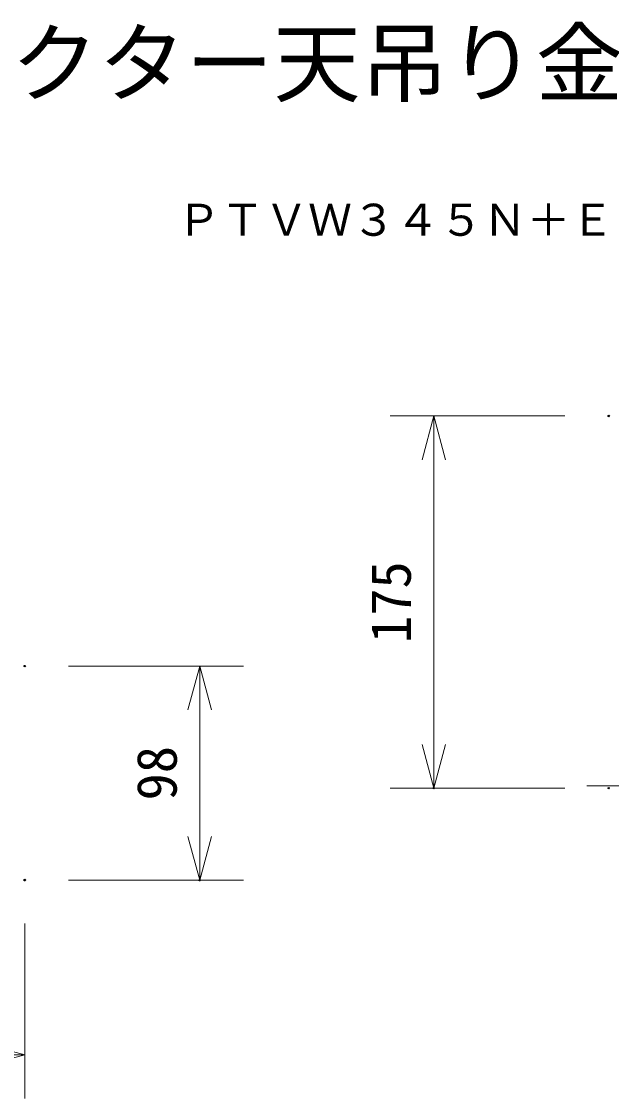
# Model space of a CAD drawing. Units: millimetres, scale not verified. Extents: x -63 to 62, y -56 to 56.
# Drawn here: x -11.02 to 15.97, y 7.21 to 56.49 of the extents above; entities that cross this region are included whole.
import ezdxf
from ezdxf.enums import TextEntityAlignment as Align

# ---------------------------------------------------------------- set-up
doc = ezdxf.new("R2010")
doc.units = ezdxf.units.MM
doc.header["$LTSCALE"] = 0.125
doc.header["$PDMODE"] = 32
doc.header["$PDSIZE"] = 0.0625
for name, color, linetype, lineweight in [('0-0_0', 7, 'Continuous', 9), ('0-4_GAIKEI', 1, 'Continuous', 18), ('0-5_SUNPO', 7, 'Continuous', 9)]:
    doc.layers.add(name, color=color, linetype=linetype, lineweight=lineweight)
for name, color, linetype in [('0-1_DEFPOINTS', 7, 'Continuous'), ('0-3_MOJI1', 7, 'Continuous'), ('0-6_TOUROKU', 7, 'Continuous')]:
    doc.layers.add(name, color=color, linetype=linetype)
doc.styles.add('ＭＳ ゴシック', font='')
doc.styles.get('ＭＳ ゴシック').set_extended_font_data('MS Gothic')

# ---------------------------------------------------------------- blocks, each defined once
blk = doc.blocks.new('_OPEN30')
at = {"layer": '0-0_0'}
blk.add_line((0, 0), (-1, 0), dxfattribs=at)
blk.add_lwpolyline([(-1, 0.26795), (0, 0), (-1, -0.26795)], dxfattribs=at)
blk = doc.blocks.new('D7')
at = {"layer": '0-1_DEFPOINTS'}
for p in [(-12.0124, 22.2216), (-12.0124, 12.4216), (-4.0124, 12.4216)]:
    blk.add_point(p, dxfattribs=at)
at = {"layer": '0-5_SUNPO'}
for p, q in [((-10.0124, 22.2216), (-2.0124, 22.2216)), ((-4.0124, 20.2216), (-4.0124, 14.4216)), ((-10.0124, 12.4216), (-2.0124, 12.4216))]:
    blk.add_line(p, q, dxfattribs=at)
at = {"layer": '0-5_SUNPO', "xscale": 2, "yscale": 2}
for p, rotation in [((-4.0124, 22.2216), 90), ((-4.0124, 12.4216), 270)]:
    blk.add_blockref('_OPEN30', p, dxfattribs=dict(at, rotation=rotation))
at = {"layer": '0-5_SUNPO', "style": 'ＭＳ ゴシック'}
blk.add_text('98', height=1.833, rotation=90, dxfattribs=at).set_placement((-4.5124, 16.0716), align=Align.BOTTOM_LEFT)
blk = doc.blocks.new('D6')
at = {"layer": '0-1_DEFPOINTS'}
for p in [(-47.2116, 12.4343), (-12.0116, 12.4343), (-47.2116, 4.4343)]:
    blk.add_point(p, dxfattribs=at)
at = {"layer": '0-5_SUNPO'}
for p, q in [((-47.2116, 10.4343), (-47.2116, 2.4343)), ((-12.0116, 10.4343), (-12.0116, 2.4343)), ((-14.0116, 4.4343), (-45.2116, 4.4343))]:
    blk.add_line(p, q, dxfattribs=at)
at = {"layer": '0-5_SUNPO', "xscale": 2, "yscale": 2, "rotation": 180}
blk.add_blockref('_OPEN30', (-47.2116, 4.4343), dxfattribs=at)
at = {"layer": '0-5_SUNPO', "xscale": 2, "yscale": 2}
blk.add_blockref('_OPEN30', (-12.0116, 4.4343), dxfattribs=at)
at = {"layer": '0-5_SUNPO', "style": 'ＭＳ ゴシック'}
blk.add_text('352', height=1.833, dxfattribs=at).set_placement((-31.4866, 4.9343), align=Align.BOTTOM_LEFT)
blk = doc.blocks.new('D5')
at = {"layer": '0-1_DEFPOINTS'}
for p in [(14.6959, 33.6658), (6.6959, 16.6338), (14.6959, 16.6338)]:
    blk.add_point(p, dxfattribs=at)
at = {"layer": '0-5_SUNPO'}
for p, q in [((12.6959, 33.6658), (4.6959, 33.6658)), ((6.6959, 31.6658), (6.6959, 18.6338)), ((12.6959, 16.6338), (4.6959, 16.6338))]:
    blk.add_line(p, q, dxfattribs=at)
at = {"layer": '0-5_SUNPO', "xscale": 2, "yscale": 2}
for p, rotation in [((6.6959, 33.6658), 90), ((6.6959, 16.6338), 270)]:
    blk.add_blockref('_OPEN30', p, dxfattribs=dict(at, rotation=rotation))
at = {"layer": '0-5_SUNPO', "style": 'ＭＳ ゴシック'}
blk.add_text('175', height=1.833, rotation=90, dxfattribs=at).set_placement((6.1959, 23.2748), align=Align.BOTTOM_LEFT)

msp = doc.modelspace()

# ---------------------------------------------------------------- linework, layer by layer
at = {"layer": '0-4_GAIKEI', "color": 7, "lineweight": 9}
msp.add_line((14.8446, 21.5126), (17.7521, 21.5126), dxfattribs=at)

# ---------------------------------------------------------------- block references
at = {"layer": '0-5_SUNPO'}
for name in ['D5', 'D7', 'D6']:
    msp.add_blockref(name, (1.1432, 4.771), dxfattribs=at)

# ---------------------------------------------------------------- texts
at = {"layer": '0-3_MOJI1', "style": 'ＭＳ ゴシック'}
msp.add_text('液晶プロジェクター天吊り金具付', height=2.933, dxfattribs=at).set_placement((-35.5056, 52.2432), align=Align.BOTTOM_LEFT)
at = {"layer": '0-6_TOUROKU', "style": 'ＭＳ ゴシック'}
msp.add_text('ＰＴＶＷ３４５Ｎ＋ＥＴＰＫＶ１００Ｓ＋ＥＴＰＫＶ１０１Ｂ', height=1.466, dxfattribs=at).set_placement((-3.9056, 46.2432), align=Align.BOTTOM_LEFT)

doc.saveas('drawing.dxf')
